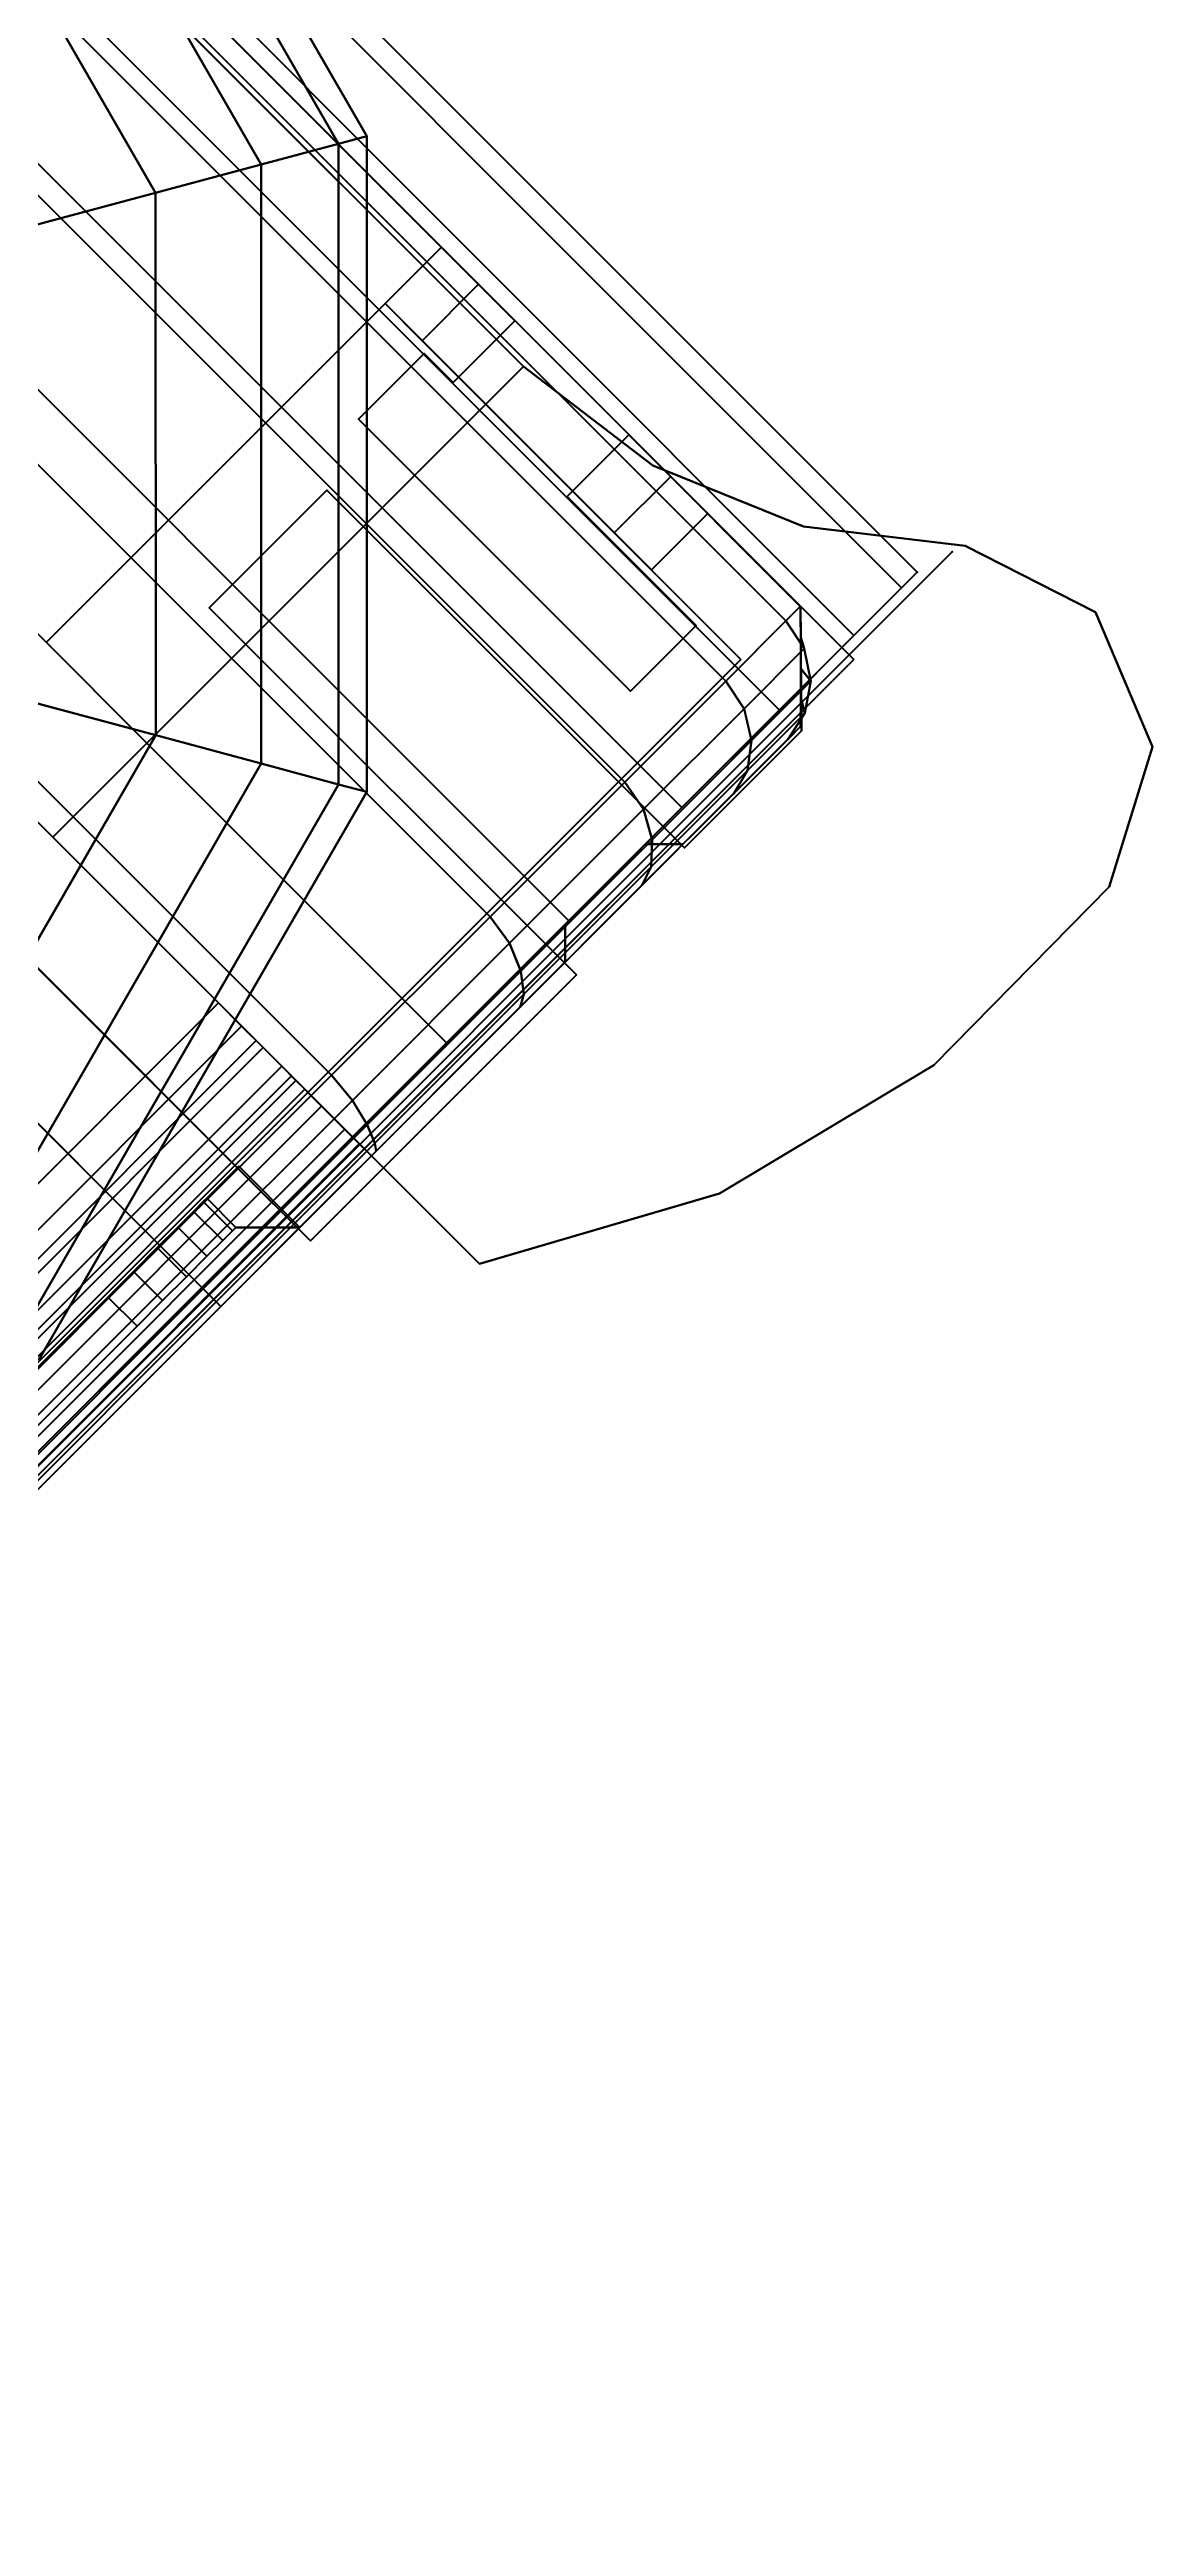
# Model space of a CAD drawing. Extents: x -170 to 1783, y -20 to 1205.
# Drawn here: x 104.901 to 105.729, y 457.718 to 459.579 of the extents above; entities that cross this region are included whole.
import ezdxf
from ezdxf.enums import TextEntityAlignment as Align

# ---------------------------------------------------------------- set-up
doc = ezdxf.new("R2010")
doc.units = 0
doc.header["$LTSCALE"] = 96
doc.header["$MEASUREMENT"] = 0
for name, color, linetype in [('A-FURN-3-PANEL-GLIDE', 7, 'Continuous'), ('A-FURN-3-PANEL-RACE', 7, 'Continuous'), ('A-FURN-3-PANEL-SIDE1', 7, 'Continuous'), ('A-FURN-3-PANEL-SIDE2', 7, 'Continuous'), ('A-FURN-3-PANEL-TOPCAP', 7, 'Continuous'), ('A-FURN-3-PANEL-TRIM', 7, 'Continuous'), ('A-FURN-P-PNLS', 7, 'Continuous'), ('MAIN_PANEL', 7, 'Continuous'), ('MAIN_PANEL_COMP', 7, 'Continuous'), ('SM', 7, 'Continuous')]:
    doc.layers.add(name, color=color, linetype=linetype)

# ---------------------------------------------------------------- blocks, each defined once
blk = doc.blocks.new('EC-EFP-456')
at = {"layer": 'A-FURN-3-PANEL-GLIDE', "color": 20, "linetype": 'Continuous'}
for points in [[(0.4201, 1.8052, 0.2464), (0.4091, 1.8242, 0.1642), (0.885, 1.9517, 0.1642), (0.885, 1.9297, 0.2464)], [(0.4091, 1.8242, 0.1642), (0.4201, 1.8052, 0.0821), (0.885, 1.9297, 0.0821), (0.885, 1.9517, 0.1642)], [(0.4502, 1.7531, 0.3065), (0.4201, 1.8052, 0.2464), (0.885, 1.9297, 0.2464), (0.885, 1.8696, 0.3065)], [(0.4201, 1.8052, 0.0821), (0.4502, 1.7531, 0.022), (0.885, 1.8696, 0.022), (0.885, 1.9297, 0.0821)], [(0.4912, 1.682, 0.3285), (0.4502, 1.7531, 0.3065), (0.885, 1.8696, 0.3065), (0.885, 1.7875, 0.3285)], [(0.4502, 1.7531, 0.022), (0.4912, 1.682), (0.885, 1.7875), (0.885, 1.8696, 0.022)], [(0.0798, 1.4649, 0.2464), (0.0608, 1.4759, 0.1642), (0.4091, 1.8242, 0.1642), (0.4201, 1.8052, 0.2464)], [(0.0608, 1.4759, 0.1642), (0.0798, 1.4649, 0.0821), (0.4201, 1.8052, 0.0821), (0.4091, 1.8242, 0.1642)], [(0.1319, 1.4348, 0.3065), (0.0798, 1.4649, 0.2464), (0.4201, 1.8052, 0.2464), (0.4502, 1.7531, 0.3065)], [(0.0798, 1.4649, 0.0821), (0.1319, 1.4348, 0.022), (0.4502, 1.7531, 0.022), (0.4201, 1.8052, 0.0821)], [(0.7837, 1.1754, 0.3285), (0.4912, 1.682, 0.3285), (0.885, 1.7875, 0.3285), (0.885, 1.2025, 0.3285)], [(0.203, 1.3937, 0.3285), (0.1319, 1.4348, 0.3065), (0.4502, 1.7531, 0.3065), (0.4912, 1.682, 0.3285)], [(0.1319, 1.4348, 0.022), (0.203, 1.3937), (0.4912, 1.682), (0.4502, 1.7531, 0.022)], [(0.7096, 1.1013, 0.3285), (0.203, 1.3937, 0.3285), (0.4912, 1.682, 0.3285), (0.7837, 1.1754, 0.3285)], [(-0.0447, 1, 0.2464), (-0.0668, 1, 0.1642), (0.0608, 1.4759, 0.1642), (0.0798, 1.4649, 0.2464)], [(-0.0668, 1, 0.1642), (-0.0447, 1, 0.0821), (0.0798, 1.4649, 0.0821), (0.0608, 1.4759, 0.1642)], [(0.0154, 1, 0.3065), (-0.0447, 1, 0.2464), (0.0798, 1.4649, 0.2464), (0.1319, 1.4348, 0.3065)], [(-0.0447, 1, 0.0821), (0.0154, 1, 0.022), (0.1319, 1.4348, 0.022), (0.0798, 1.4649, 0.0821)], [(0.0975, 1, 0.3285), (0.0154, 1, 0.3065), (0.1319, 1.4348, 0.3065), (0.203, 1.3937, 0.3285)], [(0.0154, 1, 0.022), (0.0975, 1), (0.203, 1.3937), (0.1319, 1.4348, 0.022)], [(0.6825, 1, 0.3285), (0.0975, 1, 0.3285), (0.203, 1.3937, 0.3285), (0.7096, 1.1013, 0.3285)]]:
    blk.add_3dface(points, dxfattribs=at)
at = {"layer": 'A-FURN-3-PANEL-GLIDE', "color": 20, "linetype": 'Continuous', "invisible_edges": 12}
for points in [[(0.885, 1), (0.885, 1.7875), (0.4912, 1.682)], [(0.885, 1), (0.4912, 1.682), (0.203, 1.3937)], [(0.885, 1), (0.203, 1.3937), (0.0975, 1)]]:
    blk.add_3dface(points, dxfattribs=at)
at = {"layer": 'A-FURN-3-PANEL-RACE', "color": 40, "linetype": 'Continuous'}
for points, invisible_edges in [([(0.08, 2.0125, 3.515), (0.08, 2.0125, 0.3963), (47.92, 2.0125, 0.3963), (47.92, 2.0125, 3.515)], 8), ([(0.08, 1.8575, 3.1951), (0.08, 1.8575, 1.4986), (0.08, 2.0125, 0.3963), (0.08, 2.0125, 3.515)], 10), ([(0.5, 1.5745, 0.3963), (47.5, 1.5745, 0.3963), (0.08, 2.0125, 0.3963), (0.08, 1.5745, 0.3963)], 3), ([(47.5, 1.5745, 0.3963), (47.92, 1.5745, 0.3963), (47.92, 2.0125, 0.3963), (0.08, 2.0125, 0.3963)], 8), ([(0.08, 1.8181, 1.4986), (0.08, 1.5745, 0.3963), (0.08, 2.0125, 0.3963), (0.08, 1.8575, 1.4986)], 5), ([(0.08, 1.5745, 3.245), (0.08, 1.8575, 3.1951), (0.08, 2.0125, 3.515), (0.08, 1.5745, 3.515)], 2), ([(0.14, 1.5745, 3.515), (0.08, 1.5745, 3.515), (0.08, 2.0125, 3.515), (0.14, 1.9525, 3.515)], 4), ([(0.14, 1.9525, 3.515), (0.08, 2.0125, 3.515), (0.6, 2.0125, 3.515), (0.6, 1.9525, 3.515)], 1), ([(0.6, 2.0125, 4.0847), (0.6, 2.0125, 3.515), (47.4, 2.0125, 3.515), (47.4, 2.0125, 4.0847)], 2), ([(0.6, 1.9525, 3.515), (0.6, 2.0125, 3.515), (0.6, 2.0125, 4.0847), (0.6, 1.9525, 4.0847)], 4), ([(0.6, 1.9493, 4.1093), (0.6, 1.9525, 4.0847), (0.6, 2.0125, 4.0847), (0.6, 2.0072, 4.1248)], 10), ([(0.6, 1.9398, 4.1322), (0.6, 1.9493, 4.1093), (0.6, 2.0072, 4.1248), (0.6, 1.9918, 4.1622)], 10), ([(0.6, 1.9247, 4.1519), (0.6, 1.9398, 4.1322), (0.6, 1.9918, 4.1622), (0.6, 1.9671, 4.1943)], 10), ([(0.6, 1.905, 4.1669), (0.6, 1.9247, 4.1519), (0.6, 1.9671, 4.1943), (0.6, 1.935, 4.2189)], 10), ([(47.86, 1.9525, 0.4563), (0.14, 1.9525, 0.4563), (0.14, 1.9525, 3.515), (47.86, 1.9525, 3.515)], 4), ([(0.14, 1.9525, 0.4563), (0.14, 1.8575, 1.4986), (0.14, 1.8575, 3.1951), (0.14, 1.9525, 3.515)], 5), ([(0.5, 1.5745, 0.4563), (0.14, 1.5745, 0.4563), (0.14, 1.9525, 0.4563), (47.5, 1.5745, 0.4563)], 12), ([(47.5, 1.5745, 0.4563), (0.14, 1.9525, 0.4563), (47.86, 1.9525, 0.4563), (47.86, 1.5745, 0.4563)], 1), ([(0.14, 1.5745, 0.4563), (0.14, 1.8181, 1.4986), (0.14, 1.8575, 1.4986), (0.14, 1.9525, 0.4563)], 5), ([(0.14, 1.8575, 3.1951), (0.14, 1.5745, 3.245), (0.14, 1.5745, 3.515), (0.14, 1.9525, 3.515)], 8), ([(47.4, 1.9525, 3.515), (0.6, 1.9525, 3.515), (0.6, 1.9525, 4.0847), (47.4, 1.9525, 4.0847)], 1), ([(0.6, 1.8821, 4.1764), (0.6, 1.905, 4.1669), (0.6, 1.935, 4.2189), (0.6, 1.8976, 4.2344)], 10), ([(0.6, 1.8575, 4.1797), (0.6, 1.8821, 4.1764), (0.6, 1.8976, 4.2344), (0.6, 1.8575, 4.2397)], 2), ([(0.08, 1.614, 1.7894), (0.08, 1.5745, 1.7894), (0.08, 1.5745, 0.3963), (0.08, 1.8181, 1.4986)], 4), ([(0.14, 1.5745, 1.7894), (0.14, 1.614, 1.7894), (0.14, 1.8181, 1.4986), (0.14, 1.5745, 0.4563)], 4), ([(0.08, 1.5745, 0.3963), (0.08, 1.5745, 1.7894), (0.14, 1.5745, 1.7894), (0.14, 1.5745, 0.4563)], 8), ([(0.5, 1.5745, 0.3963), (0.08, 1.5745, 0.3963), (0.14, 1.5745, 0.4563), (0.5, 1.5745, 0.4563)], 2)]:
    blk.add_3dface(points, dxfattribs=dict(at, invisible_edges=invisible_edges))
for points in [[(0.6, 2.0072, 4.1248), (0.6, 2.0125, 4.0847), (47.4, 2.0125, 4.0847), (47.4, 2.0072, 4.1248)], [(0.6, 1.9918, 4.1622), (0.6, 2.0072, 4.1248), (47.4, 2.0072, 4.1248), (47.4, 1.9918, 4.1622)], [(0.6, 1.9671, 4.1943), (0.6, 1.9918, 4.1622), (47.4, 1.9918, 4.1622), (47.4, 1.9671, 4.1943)], [(0.6, 1.935, 4.2189), (0.6, 1.9671, 4.1943), (47.4, 1.9671, 4.1943), (47.4, 1.935, 4.2189)], [(47.4, 1.9493, 4.1093), (47.4, 1.9525, 4.0847), (0.6, 1.9525, 4.0847), (0.6, 1.9493, 4.1093)], [(47.4, 1.9398, 4.1322), (47.4, 1.9493, 4.1093), (0.6, 1.9493, 4.1093), (0.6, 1.9398, 4.1322)], [(47.4, 1.9247, 4.1519), (47.4, 1.9398, 4.1322), (0.6, 1.9398, 4.1322), (0.6, 1.9247, 4.1519)], [(0.6, 1.8976, 4.2344), (0.6, 1.935, 4.2189), (47.4, 1.935, 4.2189), (47.4, 1.8976, 4.2344)], [(47.4, 1.905, 4.1669), (47.4, 1.9247, 4.1519), (0.6, 1.9247, 4.1519), (0.6, 1.905, 4.1669)], [(47.4, 1.8821, 4.1764), (47.4, 1.905, 4.1669), (0.6, 1.905, 4.1669), (0.6, 1.8821, 4.1764)], [(0.6, 1.8575, 4.2397), (0.6, 1.8976, 4.2344), (47.4, 1.8976, 4.2344), (47.4, 1.8575, 4.2397)], [(47.4, 1.8575, 4.1797), (47.4, 1.8821, 4.1764), (0.6, 1.8821, 4.1764), (0.6, 1.8575, 4.1797)], [(0.14, 1.8575, 1.4986), (0.08, 1.8575, 1.4986), (0.08, 1.8575, 3.1951), (0.14, 1.8575, 3.1951)], [(0.08, 1.8181, 1.4986), (0.08, 1.8575, 1.4986), (0.14, 1.8575, 1.4986), (0.14, 1.8181, 1.4986)], [(0.14, 1.8575, 3.1951), (0.08, 1.8575, 3.1951), (0.08, 1.5745, 3.245), (0.14, 1.5745, 3.245)], [(0.6, 1.8575, 4.1797), (0.6, 1.8575, 4.2397), (47.4, 1.8575, 4.2397), (47.4, 1.8575, 4.1797)], [(0.08, 1.614, 1.7894), (0.08, 1.8181, 1.4986), (0.14, 1.8181, 1.4986), (0.14, 1.614, 1.7894)], [(0.08, 1.5745, 1.7894), (0.08, 1.614, 1.7894), (0.14, 1.614, 1.7894), (0.14, 1.5745, 1.7894)], [(0.14, 1.5745, 3.245), (0.08, 1.5745, 3.245), (0.08, 1.5745, 3.515), (0.14, 1.5745, 3.515)]]:
    blk.add_3dface(points, dxfattribs=at)
at = {"layer": 'A-FURN-3-PANEL-SIDE1', "color": 7, "linetype": 'Continuous'}
for points in [[(47.3224, 1.955, 55.7401), (47.3228, 0.045, 55.7401), (0.6776, 0.045, 55.7401), (0.6776, 1.955, 55.7401)], [(0.6776, 0.045, 4.2397), (0.6776, 1.955, 4.2397), (0.6776, 1.955, 55.7401), (0.6776, 0.045, 55.7401)], [(47.3224, 0.045, 4.2397), (47.3224, 1.955, 4.2397), (0.6776, 1.955, 4.2397), (0.6776, 0.045, 4.2397)]]:
    blk.add_3dface(points, dxfattribs=at)
at = {"layer": 'A-FURN-3-PANEL-SIDE2', "color": 7, "linetype": 'Continuous'}
blk.add_3dface([(0.6776, 1.955, 55.7401), (0.6776, 1.955, 4.2397), (47.3224, 1.955, 4.2397), (47.3224, 1.955, 55.7401)], dxfattribs=at)
at = {"layer": 'A-FURN-3-PANEL-TOPCAP', "color": 60, "linetype": 'Continuous'}
for points in [[(0.1143, 2.0013, 55.8104), (0.1129, 1.9894, 55.635), (0.1285, 2.0047, 55.635), (0.1344, 2.0151, 55.8048)], [(0.1774, 2.0013, 55.977), (0.1143, 2.0013, 55.8104), (0.1344, 2.0151, 55.8048), (0.1955, 2.0151, 55.9663)], [(0.1344, 2.0151, 55.8048), (0.1285, 2.0047, 55.635), (0.144, 2.02, 55.635), (0.1575, 2.02, 55.8011)], [(0.1955, 2.0151, 55.9663), (0.1344, 2.0151, 55.8048), (0.1575, 2.02, 55.8011), (0.2149, 2.02, 55.9575)], [(0.2828, 2.0013, 56.1222), (0.1774, 2.0013, 55.977), (0.1955, 2.0151, 55.9663), (0.2978, 2.0151, 56.1072)], [(0.2978, 2.0151, 56.1072), (0.1955, 2.0151, 55.9663), (0.2149, 2.02, 55.9575), (0.3121, 2.02, 56.0929)], [(0.4225, 2.0013, 56.2349), (0.2828, 2.0013, 56.1222), (0.2978, 2.0151, 56.1072), (0.4331, 2.0151, 56.2168)], [(0.4331, 2.0151, 56.2168), (0.2978, 2.0151, 56.1072), (0.3121, 2.02, 56.0929), (0.4419, 2.02, 56.1974)], [(0.5856, 2.0013, 56.3065), (0.4225, 2.0013, 56.2349), (0.4331, 2.0151, 56.2168), (0.5913, 2.0151, 56.2864)], [(0.5913, 2.0151, 56.2864), (0.4331, 2.0151, 56.2168), (0.4419, 2.02, 56.1974), (0.5949, 2.02, 56.2633)], [(0.76, 2.0013, 56.3313), (0.5856, 2.0013, 56.3065), (0.5913, 2.0151, 56.2864), (0.76, 2.0151, 56.3105)], [(0.76, 2.0151, 56.3105), (0.5913, 2.0151, 56.2864), (0.5949, 2.02, 56.2633), (0.76, 2.02, 56.286)], [(0.71, 1.986, 55.635), (0.676, 2.02, 55.635), (0.676, 1.955, 55.635), (0.71, 1.955, 55.635)], [(47.24, 2.02, 56.286), (47.24, 2.0151, 56.3105), (0.76, 2.0151, 56.3105), (0.76, 2.02, 56.286)], [(47.24, 2.0151, 56.3105), (47.24, 2.0013, 56.3313), (0.76, 2.0013, 56.3313), (0.76, 2.0151, 56.3105)], [(0.1006, 1.9805, 55.8155), (0.0965, 1.9727, 55.635), (0.1129, 1.9894, 55.635), (0.1143, 2.0013, 55.8104)], [(0.1644, 1.9805, 55.9859), (0.1006, 1.9805, 55.8155), (0.1143, 2.0013, 55.8104), (0.1774, 2.0013, 55.977)], [(0.2713, 1.9805, 56.1337), (0.1644, 1.9805, 55.9859), (0.1774, 2.0013, 55.977), (0.2828, 2.0013, 56.1222)], [(0.4136, 1.9805, 56.248), (0.2713, 1.9805, 56.1337), (0.2828, 2.0013, 56.1222), (0.4225, 2.0013, 56.2349)], [(0.5806, 1.9805, 56.3203), (0.4136, 1.9805, 56.248), (0.4225, 2.0013, 56.2349), (0.5856, 2.0013, 56.3065)], [(0.76, 1.9805, 56.3451), (0.5806, 1.9805, 56.3203), (0.5856, 2.0013, 56.3065), (0.76, 2.0013, 56.3313)], [(47.24, 2.0013, 56.3313), (47.24, 1.9805, 56.3451), (0.76, 1.9805, 56.3451), (0.76, 2.0013, 56.3313)], [(0.0957, 1.956, 55.8177), (0.08, 1.956, 55.635), (0.0965, 1.9727, 55.635), (0.1006, 1.9805, 55.8155)], [(0.1595, 1.956, 55.9895), (0.0957, 1.956, 55.8177), (0.1006, 1.9805, 55.8155), (0.1644, 1.9805, 55.9859)], [(0.2668, 1.956, 56.1382), (0.1595, 1.956, 55.9895), (0.1644, 1.9805, 55.9859), (0.2713, 1.9805, 56.1337)], [(0.4099, 1.956, 56.2528), (0.2668, 1.956, 56.1382), (0.2713, 1.9805, 56.1337), (0.4136, 1.9805, 56.248)], [(0.5783, 1.956, 56.3252), (0.4099, 1.956, 56.2528), (0.4136, 1.9805, 56.248), (0.5806, 1.9805, 56.3203)], [(0.76, 1.956, 56.35), (0.5783, 1.956, 56.3252), (0.5806, 1.9805, 56.3203), (0.76, 1.9805, 56.3451)], [(0.7136, 1.955, 55.6622), (0.7136, 1.986, 55.6622), (0.71, 1.986, 55.635), (0.71, 1.955, 55.635)], [(0.724, 1.955, 55.6875), (0.724, 1.986, 55.6875), (0.7136, 1.986, 55.6622), (0.7136, 1.955, 55.6622)], [(0.7407, 1.955, 55.7093), (0.7407, 1.986, 55.7093), (0.724, 1.986, 55.6875), (0.724, 1.955, 55.6875)], [(0.7625, 1.955, 55.726), (0.7625, 1.986, 55.726), (0.7407, 1.986, 55.7093), (0.7407, 1.955, 55.7093)], [(47.24, 1.9805, 56.3451), (47.24, 1.956, 56.35), (0.76, 1.956, 56.35), (0.76, 1.9805, 56.3451)], [(0.7878, 1.955, 55.7365), (0.7878, 1.986, 55.7365), (0.7625, 1.986, 55.726), (0.7625, 1.955, 55.726)], [(0.815, 1.955, 55.7401), (0.815, 1.986, 55.7401), (0.7878, 1.986, 55.7365), (0.7878, 1.955, 55.7365)], [(47.185, 1.955, 55.7401), (47.185, 1.986, 55.7401), (0.815, 1.986, 55.7401), (0.815, 1.955, 55.7401)], [(0.0957, 0.044, 55.8177), (0.08, 0.044, 55.635), (0.08, 1.956, 55.635), (0.0957, 1.956, 55.8177)], [(0.1595, 0.044, 55.9895), (0.0957, 0.044, 55.8177), (0.0957, 1.956, 55.8177), (0.1595, 1.956, 55.9895)], [(0.2668, 0.044, 56.1382), (0.1595, 0.044, 55.9895), (0.1595, 1.956, 55.9895), (0.2668, 1.956, 56.1382)], [(0.4099, 0.044, 56.2528), (0.2668, 0.044, 56.1382), (0.2668, 1.956, 56.1382), (0.4099, 1.956, 56.2528)], [(0.5783, 0.044, 56.3252), (0.4099, 0.044, 56.2528), (0.4099, 1.956, 56.2528), (0.5783, 1.956, 56.3252)], [(0.76, 0.044, 56.35), (0.5783, 0.044, 56.3252), (0.5783, 1.956, 56.3252), (0.76, 1.956, 56.35)], [(0.76, 0.044, 56.35), (0.76, 1.956, 56.35), (47.24, 1.956, 56.35), (47.24, 0.044, 56.35)]]:
    blk.add_3dface(points, dxfattribs=at)
for points, invisible_edges in [([(0.1285, -0.0047, 55.635), (0.144, -0.02, 55.635), (0.144, 2.02, 55.635), (0.1285, 2.0047, 55.635)], 10), ([(0.144, 2.02, 55.635), (0.269, 2.02, 55.635), (0.2783, 2.02, 55.7687), (0.1575, 2.02, 55.8011)], 4), ([(0.144, -0.02, 55.635), (0.269, -0.02, 55.635), (0.269, 2.02, 55.635), (0.144, 2.02, 55.635)], 10), ([(0.1575, 2.02, 55.8011), (0.2783, 2.02, 55.7687), (0.3232, 2.02, 55.8949), (0.2149, 2.02, 55.9575)], 5), ([(0.2149, 2.02, 55.9575), (0.3232, 2.02, 55.8949), (0.4005, 2.02, 56.0044), (0.3121, 2.02, 56.0929)], 5), ([(0.269, 2.02, 55.635), (0.289, 2, 55.635), (0.2976, 2, 55.7635), (0.2783, 2.02, 55.7687)], 4), ([(0.289, 2, 55.635), (0.269, 2.02, 55.635), (0.269, -0.02, 55.635), (0.289, 0, 55.635)], 10), ([(0.2783, 2.02, 55.7687), (0.2976, 2, 55.7635), (0.3405, 2, 55.8849), (0.3232, 2.02, 55.8949)], 5), ([(0.3121, 2.02, 56.0929), (0.4005, 2.02, 56.0044), (0.5044, 2.02, 56.0891), (0.4419, 2.02, 56.1974)], 5), ([(0.3232, 2.02, 55.8949), (0.3405, 2, 55.8849), (0.4146, 2, 55.9903), (0.4005, 2.02, 56.0044)], 5), ([(0.3741, 2, 55.635), (0.394, 2.02, 55.635), (0.399, 2.02, 55.7363), (0.3798, 2, 55.7415)], 4), ([(0.394, 2.02, 55.635), (0.3741, 2, 55.635), (0.3741, 0, 55.635), (0.394, -0.02, 55.635)], 10), ([(0.3798, 2, 55.7415), (0.399, 2.02, 55.7363), (0.4315, 2.02, 55.8323), (0.4142, 2, 55.8424)], 5), ([(0.6807, 2.02, 55.671), (0.399, 2.02, 55.7363), (0.394, 2.02, 55.635), (0.676, 2.02, 55.635)], 1), ([(0.676, 2.02, 55.635), (0.394, 2.02, 55.635), (0.394, -0.02, 55.635), (0.676, -0.02, 55.635)], 10), ([(0.6946, 2.02, 55.7045), (0.4315, 2.02, 55.8323), (0.399, 2.02, 55.7363), (0.6807, 2.02, 55.671)], 5), ([(0.4005, 2.02, 56.0044), (0.4146, 2, 55.9903), (0.5144, 2, 56.0717), (0.5044, 2.02, 56.0891)], 5), ([(0.4142, 2, 55.8424), (0.4315, 2.02, 55.8323), (0.4889, 2.02, 55.9159), (0.4748, 2, 55.9301)], 5), ([(0.4315, 2.02, 55.8323), (0.6946, 2.02, 55.7045), (0.7167, 2.02, 55.7333), (0.4889, 2.02, 55.9159)], 5), ([(0.4419, 2.02, 56.1974), (0.5044, 2.02, 56.0891), (0.6273, 2.02, 56.1426), (0.5949, 2.02, 56.2633)], 5), ([(0.4748, 2, 55.9301), (0.4889, 2.02, 55.9159), (0.5669, 2.02, 55.9807), (0.5569, 2, 55.9981)], 5), ([(0.7455, 2.02, 55.7554), (0.5669, 2.02, 55.9807), (0.4889, 2.02, 55.9159), (0.7167, 2.02, 55.7333)], 5), ([(0.5044, 2.02, 56.0891), (0.5144, 2, 56.0717), (0.6324, 2, 56.1232), (0.6273, 2.02, 56.1426)], 5), ([(0.5569, 2, 55.9981), (0.5669, 2.02, 55.9807), (0.6596, 2.02, 56.0218), (0.6544, 2, 56.0411)], 5), ([(0.5669, 2.02, 55.9807), (0.7455, 2.02, 55.7554), (0.779, 2.02, 55.7693), (0.6596, 2.02, 56.0218)], 5), ([(0.5949, 2.02, 56.2633), (0.6273, 2.02, 56.1426), (0.76, 2.02, 56.161), (0.76, 2.02, 56.286)], 5), ([(0.6273, 2.02, 56.1426), (0.6324, 2, 56.1232), (0.76, 2, 56.141), (0.76, 2.02, 56.161)], 5), ([(0.6544, 2, 56.0411), (0.6596, 2.02, 56.0218), (0.76, 2.02, 56.036), (0.76, 2, 56.056)], 5), ([(0.815, 2.02, 55.7741), (0.76, 2.02, 56.036), (0.6596, 2.02, 56.0218), (0.779, 2.02, 55.7693)], 5), ([(0.676, 2.02, 55.635), (0.71, 1.986, 55.635), (0.7136, 1.986, 55.6622), (0.6807, 2.02, 55.671)], 4), ([(0.6807, 2.02, 55.671), (0.7136, 1.986, 55.6622), (0.724, 1.986, 55.6875), (0.6946, 2.02, 55.7045)], 5), ([(0.6946, 2.02, 55.7045), (0.724, 1.986, 55.6875), (0.7407, 1.986, 55.7093), (0.7167, 2.02, 55.7333)], 5), ([(0.7167, 2.02, 55.7333), (0.7407, 1.986, 55.7093), (0.7625, 1.986, 55.726), (0.7455, 2.02, 55.7554)], 5), ([(0.7455, 2.02, 55.7554), (0.7625, 1.986, 55.726), (0.7878, 1.986, 55.7365), (0.779, 2.02, 55.7693)], 5), ([(0.76, 2.02, 56.286), (0.76, 2.02, 56.161), (47.24, 2.02, 56.161), (47.24, 2.02, 56.286)], 5), ([(47.24, 2, 56.141), (47.24, 2.02, 56.161), (0.76, 2.02, 56.161), (0.76, 2, 56.141)], 5), ([(47.24, 2.02, 56.036), (47.24, 2, 56.056), (0.76, 2, 56.056), (0.76, 2.02, 56.036)], 5), ([(0.76, 2.02, 56.036), (0.815, 2.02, 55.7741), (47.185, 2.02, 55.7741), (47.24, 2.02, 56.036)], 5), ([(0.779, 2.02, 55.7693), (0.7878, 1.986, 55.7365), (0.815, 1.986, 55.7401), (0.815, 2.02, 55.7741)], 5), ([(47.185, 2.02, 55.7741), (0.815, 2.02, 55.7741), (0.815, 1.986, 55.7401), (47.185, 1.986, 55.7401)], 10), ([(0.1285, 2.0047, 55.635), (0.1129, 1.9894, 55.635), (0.1129, 0.0106, 55.635), (0.1285, -0.0047, 55.635)], 10), ([(0.289, 2, 55.635), (0.3741, 2, 55.635), (0.3798, 2, 55.7415), (0.2976, 2, 55.7635)], 4), ([(0.289, 0, 55.635), (0.3741, 0, 55.635), (0.3741, 2, 55.635), (0.289, 2, 55.635)], 10), ([(0.2976, 2, 55.7635), (0.3798, 2, 55.7415), (0.4142, 2, 55.8424), (0.3405, 2, 55.8849)], 5), ([(0.3405, 2, 55.8849), (0.4142, 2, 55.8424), (0.4748, 2, 55.9301), (0.4146, 2, 55.9903)], 5), ([(0.4146, 2, 55.9903), (0.4748, 2, 55.9301), (0.5569, 2, 55.9981), (0.5144, 2, 56.0717)], 5), ([(0.5144, 2, 56.0717), (0.5569, 2, 55.9981), (0.6544, 2, 56.0411), (0.6324, 2, 56.1232)], 5), ([(0.6324, 2, 56.1232), (0.6544, 2, 56.0411), (0.76, 2, 56.056), (0.76, 2, 56.141)], 5), ([(0.76, 2, 56.141), (0.76, 2, 56.056), (47.24, 2, 56.056), (47.24, 2, 56.141)], 5), ([(0.0965, 1.9727, 55.635), (0.08, 1.956, 55.635), (0.08, 0.044, 55.635), (0.0965, 0.0273, 55.635)], 8), ([(0.0965, 0.0273, 55.635), (0.1129, 0.0106, 55.635), (0.1129, 1.9894, 55.635), (0.0965, 1.9727, 55.635)], 10)]:
    blk.add_3dface(points, dxfattribs=dict(at, invisible_edges=invisible_edges))
at = {"layer": 'A-FURN-3-PANEL-TRIM', "color": 60, "linetype": 'Continuous'}
for points, invisible_edges in [([(0.065, 2.269, 3.8013), (0.6, 2.1348, 3.8013), (0.4351, 2.2249, 3.8013), (0.2529, 2.2706, 3.8013)], 1), ([(0.065, 2.269, 4.013), (0.2529, 2.2706, 4.013), (0.4351, 2.2249, 4.013), (0.6, 2.1348, 4.013)], 8), ([(-0.0735, 2.1159, 3.8013), (0.6, 2.1348, 3.8013), (0.065, 2.269, 3.8013), (-0.0322, 2.2178, 3.8013)], 3), ([(-0.0735, 2.1159, 4.013), (-0.0322, 2.2178, 4.013), (0.065, 2.269, 4.013), (0.6, 2.1348, 4.013)], 12), ([(0.0361, 1.9153, 3.8013), (0.6, 2.1348, 3.8013), (-0.0735, 2.1159, 3.8013), (-0.0395, 2.0114, 3.8013)], 3), ([(0.0361, 1.9153, 4.013), (-0.0395, 2.0114, 4.013), (-0.0735, 2.1159, 4.013), (0.6, 2.1348, 4.013)], 12), ([(0.1, 1.6815, 3.8013), (0.6, 2.1348, 3.8013), (0.0361, 1.9153, 3.8013), (0.0837, 1.8027, 3.8013)], 3), ([(0.1, 1.6815, 4.013), (0.0837, 1.8027, 4.013), (0.0361, 1.9153, 4.013), (0.6, 2.1348, 4.013)], 12), ([(0.1, 1.6815, 3.8013), (0.6, 1.6815, 3.8013), (0.6, 2.1348, 3.8013)], 12), ([(0.6, 2.1348, 4.013), (0.6, 1.6815, 4.013), (0.1, 1.6815, 4.013)], 12), ([(0.395, 2.0328, 55.635), (0.6776, 2.0328, 55.635), (0.6776, -0.0328, 55.635), (0.395, -0.0328, 55.635)], 8), ([(0.0802, 1.7737, 55.635), (0.08, 1.956, 55.635), (0.1457, 2.0228, 55.635), (0.1457, 1.7737, 55.635)], 4), ([(0.2155, 1.9109, 55.635), (0.1457, 1.9109, 55.635), (0.1457, 2.0228, 55.635), (0.2701, 2.0228, 55.635)], 10), ([(0.6, -0.1348, 3.5747), (0.6, 1.6815, 3.5747), (0.1, 1.6815, 3.5747), (0.1, 0.3185, 3.5747)], 10), ([(0.6, -0.1348, 4.2397), (0.1, 0.3185, 4.2397), (0.1, 1.6815, 4.2397), (0.6, 1.6815, 4.2397)], 5), ([(0.1457, 0.3473, 55.635), (0.0802, 0.3473, 55.635), (0.0802, 1.6527, 55.635), (0.1457, 1.6527, 55.635)], 8), ([(0.2701, 1.6426, 55.635), (0.395, 1.6426, 55.635), (0.395, 0.3574, 55.635), (0.2701, 0.3574, 55.635)], 10), ([(0.1457, 1.6218, 55.635), (0.2155, 1.6218, 55.635), (0.2155, 0.3782, 55.635), (0.1457, 0.3782, 55.635)], 10)]:
    blk.add_3dface(points, dxfattribs=dict(at, invisible_edges=invisible_edges))
for points in [[(0.065, 2.269, 3.8013), (0.2529, 2.2706, 3.8013), (0.2529, 2.2706, 4.013), (0.065, 2.269, 4.013)], [(0.2529, 2.2706, 3.8013), (0.4351, 2.2249, 3.8013), (0.4351, 2.2249, 4.013), (0.2529, 2.2706, 4.013)], [(-0.0322, 2.2178, 3.8013), (0.065, 2.269, 3.8013), (0.065, 2.269, 4.013), (-0.0322, 2.2178, 4.013)], [(-0.0735, 2.1159, 3.8013), (-0.0322, 2.2178, 3.8013), (-0.0322, 2.2178, 4.013), (-0.0735, 2.1159, 4.013)], [(0.4351, 2.2249, 3.8013), (0.6, 2.1348, 3.8013), (0.6, 2.1348, 4.013), (0.4351, 2.2249, 4.013)], [(0.6, 2.1348, 3.8013), (0.6, 1.6815, 3.8013), (0.6, 1.6815, 4.013), (0.6, 2.1348, 4.013)], [(-0.0395, 2.0114, 3.8013), (-0.0735, 2.1159, 3.8013), (-0.0735, 2.1159, 4.013), (-0.0395, 2.0114, 4.013)], [(0.395, 2.0328, 4.2397), (0.6776, 2.0328, 4.2397), (0.6776, 2.0328, 55.635), (0.395, 2.0328, 55.635)], [(0.395, 1.6426, 55.635), (0.395, 1.6426, 4.2397), (0.395, 2.0328, 4.2397), (0.395, 2.0328, 55.635)], [(0.6776, 2.0328, 4.2397), (0.6776, 1.955, 4.2397), (0.6776, 1.955, 55.635), (0.6776, 2.0328, 55.635)], [(0.0361, 1.9153, 3.8013), (-0.0395, 2.0114, 3.8013), (-0.0395, 2.0114, 4.013), (0.0361, 1.9153, 4.013)], [(0.1457, 2.0228, 4.2397), (0.1457, 2.0228, 55.635), (0.08, 1.956, 55.635), (0.0802, 1.956, 4.2397)], [(0.1457, 2.0228, 4.2397), (0.2701, 2.0228, 4.2397), (0.2701, 2.0228, 55.635), (0.1457, 2.0228, 55.635)], [(0.2701, 2.0228, 55.635), (0.2701, 2.0228, 4.2397), (0.2701, 1.6426, 4.2397), (0.2701, 1.6426, 55.635)], [(0.0802, 1.7737, 55.635), (0.0802, 1.7737, 4.2397), (0.0802, 1.956, 4.2397), (0.08, 1.956, 55.635)], [(0.0837, 1.8027, 3.8013), (0.0361, 1.9153, 3.8013), (0.0361, 1.9153, 4.013), (0.0837, 1.8027, 4.013)], [(0.2155, 1.9109, 4.2397), (0.1457, 1.9109, 4.2397), (0.1457, 1.9109, 55.635), (0.2155, 1.9109, 55.635)], [(0.1457, 1.9109, 55.635), (0.1457, 1.9109, 4.2397), (0.1457, 1.7737, 4.2397), (0.1457, 1.7737, 55.635)], [(0.2155, 1.6218, 55.635), (0.2155, 1.6218, 4.2397), (0.2155, 1.9109, 4.2397), (0.2155, 1.9109, 55.635)], [(0.1, 1.6815, 3.8013), (0.0837, 1.8027, 3.8013), (0.0837, 1.8027, 4.013), (0.1, 1.6815, 4.013)], [(0.1457, 1.7737, 4.2397), (0.0802, 1.7737, 4.2397), (0.0802, 1.7737, 55.635), (0.1457, 1.7737, 55.635)], [(0.1, 0.3185, 4.2397), (0.1, 0.3185, 3.5747), (0.1, 1.6815, 3.5747), (0.1, 1.6815, 4.2397)], [(0.1, 1.6815, 4.2397), (0.1, 1.6815, 4.013), (0.6, 1.6815, 4.013), (0.6, 1.6815, 4.2397)], [(0.6, 1.6815, 3.8013), (0.1, 1.6815, 3.8013), (0.1, 1.6815, 3.5747), (0.6, 1.6815, 3.5747)], [(0.6, 1.6815, 3.5747), (0.6, -0.1348, 3.5747), (0.6, -0.1348, 4.2397), (0.6, 1.6815, 4.2397)], [(0.0802, 1.6527, 4.2397), (0.1457, 1.6527, 4.2397), (0.1457, 1.6527, 55.635), (0.0802, 1.6527, 55.635)], [(0.0802, 0.3473, 55.635), (0.0802, 0.3473, 4.2397), (0.0802, 1.6527, 4.2397), (0.0802, 1.6527, 55.635)], [(0.1457, 1.6527, 55.635), (0.1457, 1.6527, 4.2397), (0.1457, 1.6218, 4.2397), (0.1457, 1.6218, 55.635)], [(0.2701, 1.6426, 4.2397), (0.395, 1.6426, 4.2397), (0.395, 1.6426, 55.635), (0.2701, 1.6426, 55.635)], [(0.1457, 1.6218, 4.2397), (0.2155, 1.6218, 4.2397), (0.2155, 1.6218, 55.635), (0.1457, 1.6218, 55.635)]]:
    blk.add_3dface(points, dxfattribs=at)
at = {"layer": 'A-FURN-P-PNLS', "color": 60, "linetype": 'Continuous'}
for p, q in [((0, 0), (0, 2)), ((0, 2), (48, 2))]:
    blk.add_line(p, q, dxfattribs=at)
at = {"layer": 'MAIN_PANEL', "color": 7, "linetype": 'Continuous'}
for p in [(0, 2), (0, 2, 55.663), (0, 2)]:
    blk.add_point(p, dxfattribs=at)
blk = doc.blocks.new('EC-FPFS-44')
at = {"layer": 'MAIN_PANEL_COMP', "color": 7, "linetype": 'Continuous'}
for p in [(0.0002, 0), (0.0002, 0), (0.0297, -0.0077), (0.0297, -0.0077)]:
    blk.add_point(p, dxfattribs=at)
at = {"layer": 'SM', "color": 60, "linetype": 'Continuous'}
blk.add_line((2.0002, 0), (0.0002, 0), dxfattribs=at)
for points in [[(0.0463, -0.0077, 43.6309), (0.0297, -0.0077, 43.5), (0.0297, -2.0077, 43.5), (0.0463, -1.9911, 43.6309)], [(0.0297, -0.0077, 43.5), (2.0297, -0.0077, 43.5), (2.0297, -0.0077, 3), (0.0297, -0.0077, 3)], [(0.0297, -0.0077, 3), (2.0297, -0.0077, 3), (2.0297, -0.0077), (0.0297, -0.0077)], [(0.0463, -1.9911, 43.6309), (0.0962, -1.9403, 43.751), (0.0971, -0.0077, 43.751), (0.0463, -0.0077, 43.6309)], [(0.1762, -0.0077, 43.8545), (0.0971, -0.0077, 43.751), (0.0962, -1.9403, 43.751), (0.1762, -1.8612, 43.8545)], [(0.2797, -0.0077, 43.9336), (0.1762, -0.0077, 43.8545), (0.1762, -1.8612, 43.8545), (0.2797, -1.7577, 43.9336)], [(0.3999, -0.0077, 43.9844), (0.2797, -0.0077, 43.9336), (0.2797, -1.7577, 43.9336), (0.3999, -1.6375, 43.9844)], [(0.5297, -0.0077, 44), (0.3999, -0.0077, 43.9844), (0.3999, -1.6375, 43.9844), (0.5297, -1.5077, 44)], [(0.5297, -0.0077, 44), (0.5297, -1.5077, 44), (1.5297, -1.5077, 44), (1.5297, -0.0077, 44)]]:
    blk.add_3dface(points, dxfattribs=at)
for points, invisible_edges in [([(0.0297, -0.0077, 43.5), (0.0463, -0.0077, 43.6309), (2.0297, -0.0077, 43.5)], 2), ([(0.0971, -0.0077, 43.751), (2.0297, -0.0077, 43.5), (0.0463, -0.0077, 43.6309)], 3), ([(2.0297, -0.0077, 43.5), (0.0971, -0.0077, 43.751), (2.0131, -0.0077, 43.6309)], 3), ([(0.1762, -0.0077, 43.8545), (2.0131, -0.0077, 43.6309), (0.0971, -0.0077, 43.751)], 3), ([(2.0131, -0.0077, 43.6309), (0.1762, -0.0077, 43.8545), (1.9624, -0.0077, 43.751)], 3), ([(0.2797, -0.0077, 43.9336), (1.9624, -0.0077, 43.751), (0.1762, -0.0077, 43.8545)], 3), ([(1.9624, -0.0077, 43.751), (0.2797, -0.0077, 43.9336), (1.8833, -0.0077, 43.8545)], 3), ([(0.3999, -0.0077, 43.9844), (1.8833, -0.0077, 43.8545), (0.2797, -0.0077, 43.9336)], 3), ([(1.8833, -0.0077, 43.8545), (0.3999, -0.0077, 43.9844), (1.7797, -0.0077, 43.9336)], 3), ([(0.5297, -0.0077, 44), (1.7797, -0.0077, 43.9336), (0.3999, -0.0077, 43.9844)], 3), ([(1.7797, -0.0077, 43.9336), (0.5297, -0.0077, 44), (1.6596, -0.0077, 43.9844)], 3), ([(1.5297, -0.0077, 44), (1.6596, -0.0077, 43.9844), (0.5297, -0.0077, 44)], 2)]:
    blk.add_3dface(points, dxfattribs=dict(at, invisible_edges=invisible_edges))

msp = doc.modelspace()

# ---------------------------------------------------------------- block references
at = {"layer": 'MAIN_PANEL', "color": 47, "linetype": 'Continuous', "rotation": 225}
msp.add_blockref('EC-EFP-456', (104.13832, 460.60034), dxfattribs=at)
at = {"layer": 'MAIN_PANEL_COMP', "color": 47, "linetype": 'Continuous'}
ref = msp.add_blockref('EC-FPFS-44', (105.57898, 459.20174), dxfattribs=dict(at, rotation=225))
ref.add_attrib('CAPMC', 'ECH', dxfattribs={"color": 47, "linetype": 'Continuous', "height": 0.000000012, "width": 0.666667}).set_placement((105.57898, 459.20174), align=Align.BOTTOM_LEFT)
ref.add_attrib('CAPPN', 'EC-FPFS-44', dxfattribs={"color": 47, "linetype": 'Continuous', "height": 0.000000012, "width": 0.666667}).set_placement((105.57898, 459.20174), align=Align.BOTTOM_LEFT)
ref.add_attrib('CAPMG', 'RSI', dxfattribs={"color": 47, "linetype": 'Continuous', "height": 0.000000012, "width": 0.666667}).set_placement((105.57898, 459.20174), align=Align.BOTTOM_LEFT)
ref.add_attrib('CAPQTY', '1', dxfattribs={"color": 47, "linetype": 'Continuous', "height": 0.000000012, "width": 0.666667}).set_placement((105.57898, 459.20174), align=Align.BOTTOM_LEFT)

doc.saveas('drawing.dxf')
